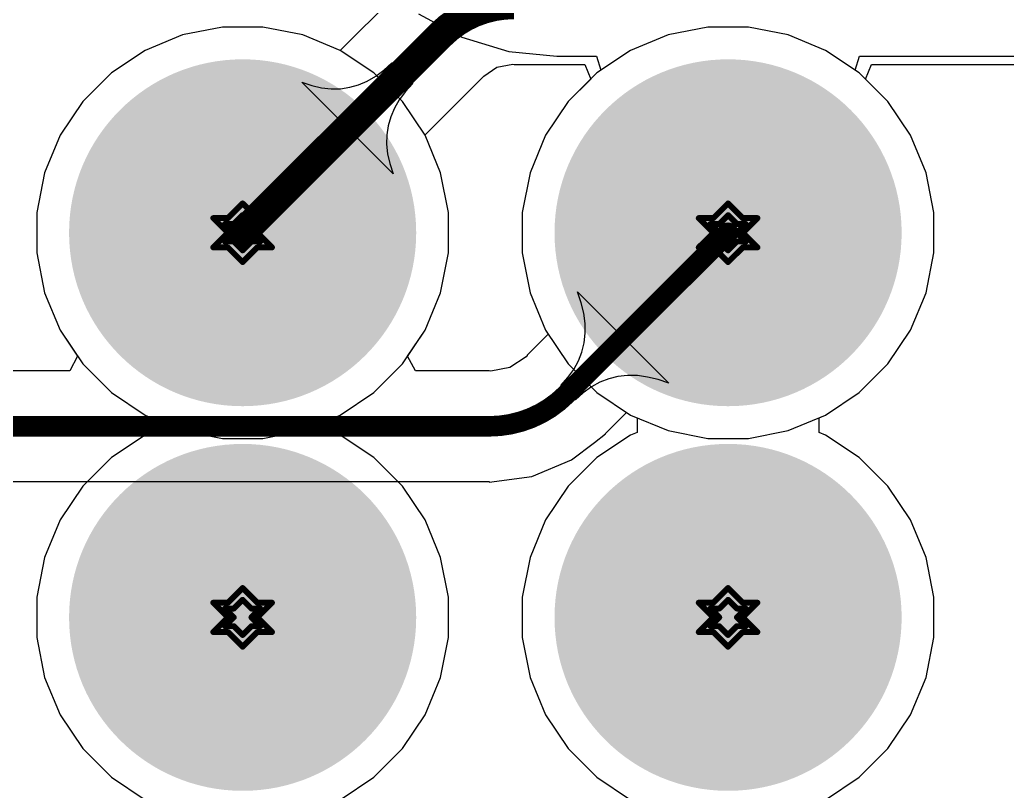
# Model space of a CAD drawing. Header units: inches. Extents: x -17.5 to 14.7, y -6.2 to 5.9.
# Drawn here: x -0.7182 to -0.3818, y 2.0498 to 2.3128 of the extents above; entities that cross this region are included whole.
import ezdxf

# ---------------------------------------------------------------- set-up
doc = ezdxf.new("R2010")
doc.units = ezdxf.units.IN
doc.header["$MEASUREMENT"] = 0
for name, color, linetype in [('Bottom Layer', 5, 'Continuous'), ('Bottom Solder', 6, 'Continuous'), ('Drill Drawing', 1, 'Continuous'), ('Ground Layer', 76, 'Continuous'), ('Multi-Layer', 9, 'Continuous'), ('Pad Holes', 156, 'Continuous'), ('Power Layer', 16, 'Continuous'), ('Top Layer', 1, 'Continuous'), ('Top Solder', 216, 'Continuous')]:
    doc.layers.add(name, color=color, linetype=linetype)

# ---------------------------------------------------------------- blocks, each defined once
blk = doc.blocks.new('DJ7391_1_5_2_8_10_144')
at = {"layer": 'Bottom Layer'}
h = blk.add_hatch(color=5, dxfattribs=at)
edge = h.paths.add_edge_path()
edge.add_arc((-0.52291, 0), 0.05512, 0, 360)
h = blk.add_hatch(color=5, dxfattribs=at)
edge = h.paths.add_edge_path()
edge.add_arc((-0.39181, 0), 0.05512, 0, 360)
h = blk.add_hatch(color=5, dxfattribs=at)
edge = h.paths.add_edge_path()
edge.add_arc((-0.52291, -0.16535), 0.05512, 0, 360)
h = blk.add_hatch(color=5, dxfattribs=at)
edge = h.paths.add_edge_path()
edge.add_arc((-0.39181, -0.16535), 0.05512, 0, 360)
at = {"layer": 'Bottom Solder'}
h = blk.add_hatch(color=6, dxfattribs=at)
edge = h.paths.add_edge_path()
edge.add_arc((-0.52291, 0), 0.05912, 0, 360)
h = blk.add_hatch(color=6, dxfattribs=at)
edge = h.paths.add_edge_path()
edge.add_arc((-0.39181, 0), 0.05912, 0, 360)
h = blk.add_hatch(color=6, dxfattribs=at)
edge = h.paths.add_edge_path()
edge.add_arc((-0.52291, -0.16535), 0.05912, 0, 360)
h = blk.add_hatch(color=6, dxfattribs=at)
edge = h.paths.add_edge_path()
edge.add_arc((-0.39181, -0.16535), 0.05912, 0, 360)
at = {"layer": 'Ground Layer'}
h = blk.add_hatch(color=76, dxfattribs=at)
edge = h.paths.add_edge_path()
edge.add_arc((-0.52291, 0), 0.05512, 0, 360)
h = blk.add_hatch(color=76, dxfattribs=at)
edge = h.paths.add_edge_path()
edge.add_arc((-0.39181, 0), 0.05512, 0, 360)
h = blk.add_hatch(color=76, dxfattribs=at)
edge = h.paths.add_edge_path()
edge.add_arc((-0.52291, -0.16535), 0.05512, 0, 360)
h = blk.add_hatch(color=76, dxfattribs=at)
edge = h.paths.add_edge_path()
edge.add_arc((-0.39181, -0.16535), 0.05512, 0, 360)
at = {"layer": 'Multi-Layer'}
h = blk.add_hatch(color=9, dxfattribs=at)
edge = h.paths.add_edge_path()
edge.add_arc((-0.52291, 0), 0.05512, 0, 360)
h = blk.add_hatch(color=9, dxfattribs=at)
edge = h.paths.add_edge_path()
edge.add_arc((-0.39181, 0), 0.05512, 0, 360)
h = blk.add_hatch(color=9, dxfattribs=at)
edge = h.paths.add_edge_path()
edge.add_arc((-0.52291, -0.16535), 0.05512, 0, 360)
h = blk.add_hatch(color=9, dxfattribs=at)
edge = h.paths.add_edge_path()
edge.add_arc((-0.39181, -0.16535), 0.05512, 0, 360)
at = {"layer": 'Pad Holes'}
h = blk.add_hatch(color=7, dxfattribs=at)
edge = h.paths.add_edge_path()
edge.add_arc((-0.52291, 0), 0.02972, 0, 360)
h = blk.add_hatch(color=7, dxfattribs=at)
edge = h.paths.add_edge_path()
edge.add_arc((-0.39181, 0), 0.02972, 0, 360)
h = blk.add_hatch(color=7, dxfattribs=at)
edge = h.paths.add_edge_path()
edge.add_arc((-0.52291, -0.16535), 0.02972, 0, 360)
h = blk.add_hatch(color=7, dxfattribs=at)
edge = h.paths.add_edge_path()
edge.add_arc((-0.39181, -0.16535), 0.02972, 0, 360)
at = {"layer": 'Power Layer'}
h = blk.add_hatch(color=16, dxfattribs=at)
edge = h.paths.add_edge_path()
edge.add_arc((-0.52291, 0), 0.05512, 0, 360)
h = blk.add_hatch(color=16, dxfattribs=at)
edge = h.paths.add_edge_path()
edge.add_arc((-0.39181, 0), 0.05512, 0, 360)
h = blk.add_hatch(color=16, dxfattribs=at)
edge = h.paths.add_edge_path()
edge.add_arc((-0.52291, -0.16535), 0.05512, 0, 360)
h = blk.add_hatch(color=16, dxfattribs=at)
edge = h.paths.add_edge_path()
edge.add_arc((-0.39181, -0.16535), 0.05512, 0, 360)
at = {"layer": 'Top Layer'}
h = blk.add_hatch(color=1, dxfattribs=at)
edge = h.paths.add_edge_path()
edge.add_arc((-0.52291, 0), 0.05512, 0, 360)
h = blk.add_hatch(color=1, dxfattribs=at)
edge = h.paths.add_edge_path()
edge.add_arc((-0.39181, 0), 0.05512, 0, 360)
h = blk.add_hatch(color=1, dxfattribs=at)
edge = h.paths.add_edge_path()
edge.add_arc((-0.52291, -0.16535), 0.05512, 0, 360)
h = blk.add_hatch(color=1, dxfattribs=at)
edge = h.paths.add_edge_path()
edge.add_arc((-0.39181, -0.16535), 0.05512, 0, 360)
at = {"layer": 'Top Solder'}
h = blk.add_hatch(color=216, dxfattribs=at)
edge = h.paths.add_edge_path()
edge.add_arc((-0.52291, 0), 0.05912, 0, 360)
h = blk.add_hatch(color=216, dxfattribs=at)
edge = h.paths.add_edge_path()
edge.add_arc((-0.39181, 0), 0.05912, 0, 360)
h = blk.add_hatch(color=216, dxfattribs=at)
edge = h.paths.add_edge_path()
edge.add_arc((-0.52291, -0.16535), 0.05912, 0, 360)
h = blk.add_hatch(color=216, dxfattribs=at)
edge = h.paths.add_edge_path()
edge.add_arc((-0.39181, -0.16535), 0.05912, 0, 360)

msp = doc.modelspace()

# ---------------------------------------------------------------- linework, layer by layer
at = {"layer": 'Bottom Layer'}
for p, q in [((-0.58926, 2.32205), (-0.609, 2.30232)), ((-0.66272, 2.30764), (-0.67548, 2.30235)), ((-0.64917, 2.31033), (-0.66272, 2.30764)), ((-0.63536, 2.31033), (-0.64917, 2.31033)), ((-0.62181, 2.30764), (-0.63536, 2.31033)), ((-0.60905, 2.30235), (-0.62181, 2.30764)), ((-0.67548, 2.30235), (-0.68696, 2.29468)), ((-0.609, 2.30232), (-0.60905, 2.30235)), ((-0.59412, 2.29567), (-0.5914, 2.29815)), ((-0.5914, 2.29815), (-0.58433, 2.29108)), ((-0.55563, 2.29664), (-0.55028, 2.2977)), ((-0.55028, 2.2977), (-0.54982, 2.29761)), ((-0.54982, 2.29761), (-0.52575, 2.29761)), ((-0.52575, 2.29761), (-0.52368, 2.29261)), ((-0.43015, 2.29261), (-0.42808, 2.29761)), ((-0.42808, 2.29761), (-0.22523, 2.29761)), ((-0.68696, 2.29468), (-0.69673, 2.28491)), ((-0.59692, 2.29359), (-0.59412, 2.29567)), ((-0.56016, 2.29361), (-0.55563, 2.29664)), ((-0.59096, 2.26034), (-0.62214, 2.29152)), ((-0.62214, 2.29152), (-0.61871, 2.29037)), ((-0.60579, 2.28978), (-0.60276, 2.29065)), ((-0.60276, 2.29065), (-0.5998, 2.29192)), ((-0.5998, 2.29192), (-0.59692, 2.29359)), ((-0.58433, 2.29108), (-0.58681, 2.28836)), ((-0.58016, 2.27348), (-0.56042, 2.29322)), ((-0.56042, 2.29322), (-0.56016, 2.29361)), ((-0.52368, 2.29261), (-0.53138, 2.28491)), ((-0.42245, 2.28491), (-0.43015, 2.29261)), ((-0.61871, 2.29037), (-0.61537, 2.28961)), ((-0.61537, 2.28961), (-0.6121, 2.28927)), ((-0.6121, 2.28927), (-0.60891, 2.28932)), ((-0.60891, 2.28932), (-0.60579, 2.28978)), ((-0.58681, 2.28836), (-0.58889, 2.28556)), ((-0.69673, 2.28491), (-0.7044, 2.27343)), ((-0.58889, 2.28556), (-0.59056, 2.28268)), ((-0.53138, 2.28491), (-0.53905, 2.27343)), ((-0.41477, 2.27343), (-0.42245, 2.28491)), ((-0.59056, 2.28268), (-0.59183, 2.27972)), ((-0.59183, 2.27972), (-0.5927, 2.27668)), ((-0.5927, 2.27668), (-0.59316, 2.27357)), ((-0.7044, 2.27343), (-0.70969, 2.26066)), ((-0.59316, 2.27357), (-0.59321, 2.27038)), ((-0.58013, 2.27343), (-0.58016, 2.27348)), ((-0.57484, 2.26066), (-0.58013, 2.27343)), ((-0.53905, 2.27343), (-0.54434, 2.26066)), ((-0.40949, 2.26066), (-0.41477, 2.27343)), ((-0.59321, 2.27038), (-0.59287, 2.26711)), ((-0.59287, 2.26711), (-0.59211, 2.26377)), ((-0.59211, 2.26377), (-0.59096, 2.26034)), ((-0.70969, 2.26066), (-0.71238, 2.24712)), ((-0.57215, 2.24712), (-0.57484, 2.26066)), ((-0.54434, 2.26066), (-0.54703, 2.24712)), ((-0.40679, 2.24712), (-0.40949, 2.26066)), ((-0.71238, 2.24712), (-0.71238, 2.23331)), ((-0.57215, 2.23331), (-0.57215, 2.24712)), ((-0.54703, 2.24712), (-0.54703, 2.23331)), ((-0.40679, 2.23331), (-0.40679, 2.24712)), ((-0.71238, 2.23331), (-0.70969, 2.21976)), ((-0.57484, 2.21976), (-0.57215, 2.23331)), ((-0.54703, 2.23331), (-0.54434, 2.21976)), ((-0.40949, 2.21976), (-0.40679, 2.23331)), ((-0.52695, 2.21637), (-0.52822, 2.22008)), ((-0.52822, 2.22008), (-0.49704, 2.1889)), ((-0.70969, 2.21976), (-0.7044, 2.207)), ((-0.58013, 2.207), (-0.57484, 2.21976)), ((-0.54434, 2.21976), (-0.53905, 2.207)), ((-0.41477, 2.207), (-0.40949, 2.21976)), ((-0.52608, 2.21278), (-0.52695, 2.21637)), ((-0.52563, 2.2093), (-0.52608, 2.21278)), ((-0.7044, 2.207), (-0.69845, 2.19809)), ((-0.58608, 2.19809), (-0.58013, 2.207)), ((-0.53905, 2.207), (-0.53815, 2.20565)), ((-0.52558, 2.20594), (-0.52563, 2.2093)), ((-0.42245, 2.19551), (-0.41477, 2.207)), ((-0.53815, 2.20565), (-0.54537, 2.19843)), ((-0.52594, 2.20269), (-0.52558, 2.20594)), ((-0.52671, 2.19956), (-0.52594, 2.20269)), ((-0.69845, 2.19809), (-0.70112, 2.19309)), ((-0.58341, 2.19309), (-0.58608, 2.19809)), ((-0.54569, 2.19796), (-0.5512, 2.19428)), ((-0.54539, 2.19841), (-0.54569, 2.19796)), ((-0.54538, 2.19842), (-0.54539, 2.19841)), ((-0.54537, 2.19843), (-0.54538, 2.19842)), ((-0.52947, 2.19365), (-0.52789, 2.19655)), ((-0.52789, 2.19655), (-0.52671, 2.19956)), ((-0.70112, 2.19309), (-0.85567, 2.19309)), ((-0.55826, 2.19309), (-0.58341, 2.19309)), ((-0.55772, 2.19298), (-0.55826, 2.19309)), ((-0.5512, 2.19428), (-0.55772, 2.19298)), ((-0.53147, 2.19087), (-0.52947, 2.19365)), ((-0.43221, 2.18575), (-0.42245, 2.19551)), ((-0.53387, 2.1882), (-0.53147, 2.19087)), ((-0.51756, 2.19042), (-0.52058, 2.18924)), ((-0.51443, 2.19118), (-0.51756, 2.19042)), ((-0.51119, 2.19155), (-0.51443, 2.19118)), ((-0.50782, 2.1915), (-0.51119, 2.19155)), ((-0.50435, 2.19104), (-0.50782, 2.1915)), ((-0.50075, 2.19018), (-0.50435, 2.19104)), ((-0.49704, 2.1889), (-0.50075, 2.19018)), ((-0.52892, 2.18325), (-0.53387, 2.1882)), ((-0.52347, 2.18765), (-0.52626, 2.18566)), ((-0.52058, 2.18924), (-0.52347, 2.18765)), ((-0.52626, 2.18566), (-0.52892, 2.18325)), ((-0.4437, 2.17807), (-0.43221, 2.18575)), ((-0.51869, 2.17176), (-0.51147, 2.17897)), ((-0.51147, 2.17897), (-0.51013, 2.17807)), ((-0.51013, 2.17807), (-0.49737, 2.17279)), ((-0.45646, 2.17279), (-0.4437, 2.17807)), ((-0.52244, 2.16873), (-0.51861, 2.17167)), ((-0.51861, 2.17167), (-0.51869, 2.17176)), ((-0.49737, 2.17279), (-0.48382, 2.17009)), ((-0.48382, 2.17009), (-0.47001, 2.17009)), ((-0.47001, 2.17009), (-0.45646, 2.17279)), ((-0.53022, 2.16276), (-0.52244, 2.16873)), ((-0.54375, 2.15716), (-0.53022, 2.16276)), ((-0.55826, 2.15525), (-0.54375, 2.15716)), ((-0.85567, 2.15537), (-0.55826, 2.15537)), ((-0.55826, 2.15537), (-0.55826, 2.15525))]:
    msp.add_line(p, q, dxfattribs=at)
for points in [[(-0.57484, 2.30764, 0.01, 0.01, -0.198912), (-0.54982, 2.318, 0.01, 0.01, 0)], [(-0.64227, 2.24021, 0.01, 0.01, 0), (-0.57484, 2.30764, 0.01, 0.01, 0)], [(-0.53203, 2.18509, 0.007, 0.007, 0), (-0.47691, 2.24021, 0.007, 0.007, 0)], [(-0.53205, 2.18507, 0.007, 0.007, -0.198709), (-0.55826, 2.17423, 0.007, 0.007, 0)], [(-0.53203, 2.18509, 0.007, 0.007, -0.000196), (-0.53205, 2.18507, 0.007, 0.007, 0)], [(-0.85567, 2.17423, 0.007, 0.007, 0), (-0.55826, 2.17423, 0.007, 0.007, 0)]]:
    msp.add_lwpolyline(points, format="xyseb", dxfattribs=at)
for points in [[(-0.57734, 2.30764, 0.005, 0.005, 1), (-0.57234, 2.30764, 0.005, 0.005, 1)], [(-0.57734, 2.30764, 0.005, 0.005, 1), (-0.57234, 2.30764, 0.005, 0.005, 1)], [(-0.64477, 2.24021, 0.005, 0.005, 1), (-0.63977, 2.24021, 0.005, 0.005, 1)], [(-0.47866, 2.24021, 0.0035, 0.0035, 1), (-0.47516, 2.24021, 0.0035, 0.0035, 1)], [(-0.5338, 2.18507, 0.0035, 0.0035, 1), (-0.5303, 2.18507, 0.0035, 0.0035, 1)], [(-0.5338, 2.18507, 0.0035, 0.0035, 1), (-0.5303, 2.18507, 0.0035, 0.0035, 1)], [(-0.53378, 2.18509, 0.0035, 0.0035, 1), (-0.53028, 2.18509, 0.0035, 0.0035, 1)], [(-0.53378, 2.18509, 0.0035, 0.0035, 1), (-0.53028, 2.18509, 0.0035, 0.0035, 1)], [(-0.56001, 2.17423, 0.0035, 0.0035, 1), (-0.55651, 2.17423, 0.0035, 0.0035, 1)], [(-0.56001, 2.17423, 0.0035, 0.0035, 1), (-0.55651, 2.17423, 0.0035, 0.0035, 1)]]:
    msp.add_lwpolyline(points, format="xyseb", close=True, dxfattribs=at)
at = {"layer": 'Drill Drawing'}
for points in [[(-0.64727, 2.24521, 0.002, 0.002, 0), (-0.64227, 2.25021, 0.002, 0.002, 0)], [(-0.64227, 2.25021, 0.002, 0.002, 0), (-0.63727, 2.24521, 0.002, 0.002, 0)], [(-0.48191, 2.24521, 0.002, 0.002, 0), (-0.47691, 2.25021, 0.002, 0.002, 0)], [(-0.47691, 2.25021, 0.002, 0.002, 0), (-0.47191, 2.24521, 0.002, 0.002, 0)], [(-0.64527, 2.24321, 0.002, 0.002, 0), (-0.64227, 2.24621, 0.002, 0.002, 0)], [(-0.64227, 2.24621, 0.002, 0.002, 0), (-0.63927, 2.24321, 0.002, 0.002, 0)], [(-0.47991, 2.24321, 0.002, 0.002, 0), (-0.47691, 2.24621, 0.002, 0.002, 0)], [(-0.47691, 2.24621, 0.002, 0.002, 0), (-0.47391, 2.24321, 0.002, 0.002, 0)], [(-0.65227, 2.24521, 0.002, 0.002, 0), (-0.64727, 2.24021, 0.002, 0.002, 0)], [(-0.65227, 2.24521, 0.002, 0.002, 0), (-0.64727, 2.24521, 0.002, 0.002, 0)], [(-0.64827, 2.24321, 0.002, 0.002, 0), (-0.64527, 2.24021, 0.002, 0.002, 0)], [(-0.64827, 2.24321, 0.002, 0.002, 0), (-0.64527, 2.24321, 0.002, 0.002, 0)], [(-0.63927, 2.24321, 0.002, 0.002, 0), (-0.63627, 2.24321, 0.002, 0.002, 0)], [(-0.63927, 2.24021, 0.002, 0.002, 0), (-0.63627, 2.24321, 0.002, 0.002, 0)], [(-0.63727, 2.24521, 0.002, 0.002, 0), (-0.63227, 2.24521, 0.002, 0.002, 0)], [(-0.63727, 2.24021, 0.002, 0.002, 0), (-0.63227, 2.24521, 0.002, 0.002, 0)], [(-0.48691, 2.24521, 0.002, 0.002, 0), (-0.48191, 2.24021, 0.002, 0.002, 0)], [(-0.48691, 2.24521, 0.002, 0.002, 0), (-0.48191, 2.24521, 0.002, 0.002, 0)], [(-0.48291, 2.24321, 0.002, 0.002, 0), (-0.47991, 2.24021, 0.002, 0.002, 0)], [(-0.48291, 2.24321, 0.002, 0.002, 0), (-0.47991, 2.24321, 0.002, 0.002, 0)], [(-0.47391, 2.24321, 0.002, 0.002, 0), (-0.47091, 2.24321, 0.002, 0.002, 0)], [(-0.47391, 2.24021, 0.002, 0.002, 0), (-0.47091, 2.24321, 0.002, 0.002, 0)], [(-0.47191, 2.24521, 0.002, 0.002, 0), (-0.46691, 2.24521, 0.002, 0.002, 0)], [(-0.47191, 2.24021, 0.002, 0.002, 0), (-0.46691, 2.24521, 0.002, 0.002, 0)], [(-0.65227, 2.23521, 0.002, 0.002, 0), (-0.64727, 2.24021, 0.002, 0.002, 0)], [(-0.64827, 2.23721, 0.002, 0.002, 0), (-0.64527, 2.24021, 0.002, 0.002, 0)], [(-0.63927, 2.24021, 0.002, 0.002, 0), (-0.63627, 2.23721, 0.002, 0.002, 0)], [(-0.63727, 2.24021, 0.002, 0.002, 0), (-0.63227, 2.23521, 0.002, 0.002, 0)], [(-0.48691, 2.23521, 0.002, 0.002, 0), (-0.48191, 2.24021, 0.002, 0.002, 0)], [(-0.48291, 2.23721, 0.002, 0.002, 0), (-0.47991, 2.24021, 0.002, 0.002, 0)], [(-0.47391, 2.24021, 0.002, 0.002, 0), (-0.47091, 2.23721, 0.002, 0.002, 0)], [(-0.47191, 2.24021, 0.002, 0.002, 0), (-0.46691, 2.23521, 0.002, 0.002, 0)], [(-0.64827, 2.23721, 0.002, 0.002, 0), (-0.64527, 2.23721, 0.002, 0.002, 0)], [(-0.64527, 2.23721, 0.002, 0.002, 0), (-0.64227, 2.23421, 0.002, 0.002, 0)], [(-0.64227, 2.23421, 0.002, 0.002, 0), (-0.63927, 2.23721, 0.002, 0.002, 0)], [(-0.63927, 2.23721, 0.002, 0.002, 0), (-0.63627, 2.23721, 0.002, 0.002, 0)], [(-0.48291, 2.23721, 0.002, 0.002, 0), (-0.47991, 2.23721, 0.002, 0.002, 0)], [(-0.47991, 2.23721, 0.002, 0.002, 0), (-0.47691, 2.23421, 0.002, 0.002, 0)], [(-0.47691, 2.23421, 0.002, 0.002, 0), (-0.47391, 2.23721, 0.002, 0.002, 0)], [(-0.47391, 2.23721, 0.002, 0.002, 0), (-0.47091, 2.23721, 0.002, 0.002, 0)], [(-0.65227, 2.23521, 0.002, 0.002, 0), (-0.64727, 2.23521, 0.002, 0.002, 0)], [(-0.64727, 2.23521, 0.002, 0.002, 0), (-0.64227, 2.23021, 0.002, 0.002, 0)], [(-0.64227, 2.23021, 0.002, 0.002, 0), (-0.63727, 2.23521, 0.002, 0.002, 0)], [(-0.63727, 2.23521, 0.002, 0.002, 0), (-0.63227, 2.23521, 0.002, 0.002, 0)], [(-0.48691, 2.23521, 0.002, 0.002, 0), (-0.48191, 2.23521, 0.002, 0.002, 0)], [(-0.48191, 2.23521, 0.002, 0.002, 0), (-0.47691, 2.23021, 0.002, 0.002, 0)], [(-0.47691, 2.23021, 0.002, 0.002, 0), (-0.47191, 2.23521, 0.002, 0.002, 0)], [(-0.47191, 2.23521, 0.002, 0.002, 0), (-0.46691, 2.23521, 0.002, 0.002, 0)], [(-0.64727, 2.11411, 0.002, 0.002, 0), (-0.64227, 2.11911, 0.002, 0.002, 0)], [(-0.64227, 2.11911, 0.002, 0.002, 0), (-0.63727, 2.11411, 0.002, 0.002, 0)], [(-0.48191, 2.11411, 0.002, 0.002, 0), (-0.47691, 2.11911, 0.002, 0.002, 0)], [(-0.47691, 2.11911, 0.002, 0.002, 0), (-0.47191, 2.11411, 0.002, 0.002, 0)], [(-0.64527, 2.11211, 0.002, 0.002, 0), (-0.64227, 2.11511, 0.002, 0.002, 0)], [(-0.64227, 2.11511, 0.002, 0.002, 0), (-0.63927, 2.11211, 0.002, 0.002, 0)], [(-0.47991, 2.11211, 0.002, 0.002, 0), (-0.47691, 2.11511, 0.002, 0.002, 0)], [(-0.47691, 2.11511, 0.002, 0.002, 0), (-0.47391, 2.11211, 0.002, 0.002, 0)], [(-0.65227, 2.11411, 0.002, 0.002, 0), (-0.64727, 2.10911, 0.002, 0.002, 0)], [(-0.65227, 2.11411, 0.002, 0.002, 0), (-0.64727, 2.11411, 0.002, 0.002, 0)], [(-0.64827, 2.11211, 0.002, 0.002, 0), (-0.64527, 2.10911, 0.002, 0.002, 0)], [(-0.64827, 2.11211, 0.002, 0.002, 0), (-0.64527, 2.11211, 0.002, 0.002, 0)], [(-0.63927, 2.11211, 0.002, 0.002, 0), (-0.63627, 2.11211, 0.002, 0.002, 0)], [(-0.63927, 2.10911, 0.002, 0.002, 0), (-0.63627, 2.11211, 0.002, 0.002, 0)], [(-0.63727, 2.11411, 0.002, 0.002, 0), (-0.63227, 2.11411, 0.002, 0.002, 0)], [(-0.63727, 2.10911, 0.002, 0.002, 0), (-0.63227, 2.11411, 0.002, 0.002, 0)], [(-0.48691, 2.11411, 0.002, 0.002, 0), (-0.48191, 2.10911, 0.002, 0.002, 0)], [(-0.48691, 2.11411, 0.002, 0.002, 0), (-0.48191, 2.11411, 0.002, 0.002, 0)], [(-0.48291, 2.11211, 0.002, 0.002, 0), (-0.47991, 2.10911, 0.002, 0.002, 0)], [(-0.48291, 2.11211, 0.002, 0.002, 0), (-0.47991, 2.11211, 0.002, 0.002, 0)], [(-0.47391, 2.11211, 0.002, 0.002, 0), (-0.47091, 2.11211, 0.002, 0.002, 0)], [(-0.47391, 2.10911, 0.002, 0.002, 0), (-0.47091, 2.11211, 0.002, 0.002, 0)], [(-0.47191, 2.11411, 0.002, 0.002, 0), (-0.46691, 2.11411, 0.002, 0.002, 0)], [(-0.47191, 2.10911, 0.002, 0.002, 0), (-0.46691, 2.11411, 0.002, 0.002, 0)], [(-0.65227, 2.10411, 0.002, 0.002, 0), (-0.64727, 2.10911, 0.002, 0.002, 0)], [(-0.64827, 2.10611, 0.002, 0.002, 0), (-0.64527, 2.10911, 0.002, 0.002, 0)], [(-0.63927, 2.10911, 0.002, 0.002, 0), (-0.63627, 2.10611, 0.002, 0.002, 0)], [(-0.63727, 2.10911, 0.002, 0.002, 0), (-0.63227, 2.10411, 0.002, 0.002, 0)], [(-0.48691, 2.10411, 0.002, 0.002, 0), (-0.48191, 2.10911, 0.002, 0.002, 0)], [(-0.48291, 2.10611, 0.002, 0.002, 0), (-0.47991, 2.10911, 0.002, 0.002, 0)], [(-0.47391, 2.10911, 0.002, 0.002, 0), (-0.47091, 2.10611, 0.002, 0.002, 0)], [(-0.47191, 2.10911, 0.002, 0.002, 0), (-0.46691, 2.10411, 0.002, 0.002, 0)], [(-0.64827, 2.10611, 0.002, 0.002, 0), (-0.64527, 2.10611, 0.002, 0.002, 0)], [(-0.64527, 2.10611, 0.002, 0.002, 0), (-0.64227, 2.10311, 0.002, 0.002, 0)], [(-0.64227, 2.10311, 0.002, 0.002, 0), (-0.63927, 2.10611, 0.002, 0.002, 0)], [(-0.63927, 2.10611, 0.002, 0.002, 0), (-0.63627, 2.10611, 0.002, 0.002, 0)], [(-0.48291, 2.10611, 0.002, 0.002, 0), (-0.47991, 2.10611, 0.002, 0.002, 0)], [(-0.47991, 2.10611, 0.002, 0.002, 0), (-0.47691, 2.10311, 0.002, 0.002, 0)], [(-0.47691, 2.10311, 0.002, 0.002, 0), (-0.47391, 2.10611, 0.002, 0.002, 0)], [(-0.47391, 2.10611, 0.002, 0.002, 0), (-0.47091, 2.10611, 0.002, 0.002, 0)], [(-0.65227, 2.10411, 0.002, 0.002, 0), (-0.64727, 2.10411, 0.002, 0.002, 0)], [(-0.64727, 2.10411, 0.002, 0.002, 0), (-0.64227, 2.09911, 0.002, 0.002, 0)], [(-0.64227, 2.09911, 0.002, 0.002, 0), (-0.63727, 2.10411, 0.002, 0.002, 0)], [(-0.63727, 2.10411, 0.002, 0.002, 0), (-0.63227, 2.10411, 0.002, 0.002, 0)], [(-0.48691, 2.10411, 0.002, 0.002, 0), (-0.48191, 2.10411, 0.002, 0.002, 0)], [(-0.48191, 2.10411, 0.002, 0.002, 0), (-0.47691, 2.09911, 0.002, 0.002, 0)], [(-0.47691, 2.09911, 0.002, 0.002, 0), (-0.47191, 2.10411, 0.002, 0.002, 0)], [(-0.47191, 2.10411, 0.002, 0.002, 0), (-0.46691, 2.10411, 0.002, 0.002, 0)]]:
    msp.add_lwpolyline(points, format="xyseb", dxfattribs=at)
for points in [[(-0.64277, 2.25021, 0.001, 0.001, 1), (-0.64177, 2.25021, 0.001, 0.001, 1)], [(-0.64277, 2.25021, 0.001, 0.001, 1), (-0.64177, 2.25021, 0.001, 0.001, 1)], [(-0.47741, 2.25021, 0.001, 0.001, 1), (-0.47641, 2.25021, 0.001, 0.001, 1)], [(-0.47741, 2.25021, 0.001, 0.001, 1), (-0.47641, 2.25021, 0.001, 0.001, 1)], [(-0.64277, 2.24621, 0.001, 0.001, 1), (-0.64177, 2.24621, 0.001, 0.001, 1)], [(-0.64277, 2.24621, 0.001, 0.001, 1), (-0.64177, 2.24621, 0.001, 0.001, 1)], [(-0.47741, 2.24621, 0.001, 0.001, 1), (-0.47641, 2.24621, 0.001, 0.001, 1)], [(-0.47741, 2.24621, 0.001, 0.001, 1), (-0.47641, 2.24621, 0.001, 0.001, 1)], [(-0.65277, 2.24521, 0.001, 0.001, 1), (-0.65177, 2.24521, 0.001, 0.001, 1)], [(-0.65277, 2.24521, 0.001, 0.001, 1), (-0.65177, 2.24521, 0.001, 0.001, 1)], [(-0.64877, 2.24321, 0.001, 0.001, 1), (-0.64777, 2.24321, 0.001, 0.001, 1)], [(-0.64877, 2.24321, 0.001, 0.001, 1), (-0.64777, 2.24321, 0.001, 0.001, 1)], [(-0.64777, 2.24521, 0.001, 0.001, 1), (-0.64677, 2.24521, 0.001, 0.001, 1)], [(-0.64777, 2.24521, 0.001, 0.001, 1), (-0.64677, 2.24521, 0.001, 0.001, 1)], [(-0.64577, 2.24321, 0.001, 0.001, 1), (-0.64477, 2.24321, 0.001, 0.001, 1)], [(-0.64577, 2.24321, 0.001, 0.001, 1), (-0.64477, 2.24321, 0.001, 0.001, 1)], [(-0.63977, 2.24321, 0.001, 0.001, 1), (-0.63877, 2.24321, 0.001, 0.001, 1)], [(-0.63977, 2.24321, 0.001, 0.001, 1), (-0.63877, 2.24321, 0.001, 0.001, 1)], [(-0.63777, 2.24521, 0.001, 0.001, 1), (-0.63677, 2.24521, 0.001, 0.001, 1)], [(-0.63777, 2.24521, 0.001, 0.001, 1), (-0.63677, 2.24521, 0.001, 0.001, 1)], [(-0.63677, 2.24321, 0.001, 0.001, 1), (-0.63577, 2.24321, 0.001, 0.001, 1)], [(-0.63677, 2.24321, 0.001, 0.001, 1), (-0.63577, 2.24321, 0.001, 0.001, 1)], [(-0.63277, 2.24521, 0.001, 0.001, 1), (-0.63177, 2.24521, 0.001, 0.001, 1)], [(-0.63277, 2.24521, 0.001, 0.001, 1), (-0.63177, 2.24521, 0.001, 0.001, 1)], [(-0.48741, 2.24521, 0.001, 0.001, 1), (-0.48641, 2.24521, 0.001, 0.001, 1)], [(-0.48741, 2.24521, 0.001, 0.001, 1), (-0.48641, 2.24521, 0.001, 0.001, 1)], [(-0.48341, 2.24321, 0.001, 0.001, 1), (-0.48241, 2.24321, 0.001, 0.001, 1)], [(-0.48341, 2.24321, 0.001, 0.001, 1), (-0.48241, 2.24321, 0.001, 0.001, 1)], [(-0.48241, 2.24521, 0.001, 0.001, 1), (-0.48141, 2.24521, 0.001, 0.001, 1)], [(-0.48241, 2.24521, 0.001, 0.001, 1), (-0.48141, 2.24521, 0.001, 0.001, 1)], [(-0.48041, 2.24321, 0.001, 0.001, 1), (-0.47941, 2.24321, 0.001, 0.001, 1)], [(-0.48041, 2.24321, 0.001, 0.001, 1), (-0.47941, 2.24321, 0.001, 0.001, 1)], [(-0.47441, 2.24321, 0.001, 0.001, 1), (-0.47341, 2.24321, 0.001, 0.001, 1)], [(-0.47441, 2.24321, 0.001, 0.001, 1), (-0.47341, 2.24321, 0.001, 0.001, 1)], [(-0.47241, 2.24521, 0.001, 0.001, 1), (-0.47141, 2.24521, 0.001, 0.001, 1)], [(-0.47241, 2.24521, 0.001, 0.001, 1), (-0.47141, 2.24521, 0.001, 0.001, 1)], [(-0.47141, 2.24321, 0.001, 0.001, 1), (-0.47041, 2.24321, 0.001, 0.001, 1)], [(-0.47141, 2.24321, 0.001, 0.001, 1), (-0.47041, 2.24321, 0.001, 0.001, 1)], [(-0.46741, 2.24521, 0.001, 0.001, 1), (-0.46641, 2.24521, 0.001, 0.001, 1)], [(-0.46741, 2.24521, 0.001, 0.001, 1), (-0.46641, 2.24521, 0.001, 0.001, 1)], [(-0.64777, 2.24021, 0.001, 0.001, 1), (-0.64677, 2.24021, 0.001, 0.001, 1)], [(-0.64777, 2.24021, 0.001, 0.001, 1), (-0.64677, 2.24021, 0.001, 0.001, 1)], [(-0.64577, 2.24021, 0.001, 0.001, 1), (-0.64477, 2.24021, 0.001, 0.001, 1)], [(-0.64577, 2.24021, 0.001, 0.001, 1), (-0.64477, 2.24021, 0.001, 0.001, 1)], [(-0.63977, 2.24021, 0.001, 0.001, 1), (-0.63877, 2.24021, 0.001, 0.001, 1)], [(-0.63977, 2.24021, 0.001, 0.001, 1), (-0.63877, 2.24021, 0.001, 0.001, 1)], [(-0.63777, 2.24021, 0.001, 0.001, 1), (-0.63677, 2.24021, 0.001, 0.001, 1)], [(-0.63777, 2.24021, 0.001, 0.001, 1), (-0.63677, 2.24021, 0.001, 0.001, 1)], [(-0.48241, 2.24021, 0.001, 0.001, 1), (-0.48141, 2.24021, 0.001, 0.001, 1)], [(-0.48241, 2.24021, 0.001, 0.001, 1), (-0.48141, 2.24021, 0.001, 0.001, 1)], [(-0.48041, 2.24021, 0.001, 0.001, 1), (-0.47941, 2.24021, 0.001, 0.001, 1)], [(-0.48041, 2.24021, 0.001, 0.001, 1), (-0.47941, 2.24021, 0.001, 0.001, 1)], [(-0.47441, 2.24021, 0.001, 0.001, 1), (-0.47341, 2.24021, 0.001, 0.001, 1)], [(-0.47441, 2.24021, 0.001, 0.001, 1), (-0.47341, 2.24021, 0.001, 0.001, 1)], [(-0.47241, 2.24021, 0.001, 0.001, 1), (-0.47141, 2.24021, 0.001, 0.001, 1)], [(-0.47241, 2.24021, 0.001, 0.001, 1), (-0.47141, 2.24021, 0.001, 0.001, 1)], [(-0.64877, 2.23721, 0.001, 0.001, 1), (-0.64777, 2.23721, 0.001, 0.001, 1)], [(-0.64877, 2.23721, 0.001, 0.001, 1), (-0.64777, 2.23721, 0.001, 0.001, 1)], [(-0.64577, 2.23721, 0.001, 0.001, 1), (-0.64477, 2.23721, 0.001, 0.001, 1)], [(-0.64577, 2.23721, 0.001, 0.001, 1), (-0.64477, 2.23721, 0.001, 0.001, 1)], [(-0.63977, 2.23721, 0.001, 0.001, 1), (-0.63877, 2.23721, 0.001, 0.001, 1)], [(-0.63977, 2.23721, 0.001, 0.001, 1), (-0.63877, 2.23721, 0.001, 0.001, 1)], [(-0.63677, 2.23721, 0.001, 0.001, 1), (-0.63577, 2.23721, 0.001, 0.001, 1)], [(-0.63677, 2.23721, 0.001, 0.001, 1), (-0.63577, 2.23721, 0.001, 0.001, 1)], [(-0.48341, 2.23721, 0.001, 0.001, 1), (-0.48241, 2.23721, 0.001, 0.001, 1)], [(-0.48341, 2.23721, 0.001, 0.001, 1), (-0.48241, 2.23721, 0.001, 0.001, 1)], [(-0.48041, 2.23721, 0.001, 0.001, 1), (-0.47941, 2.23721, 0.001, 0.001, 1)], [(-0.48041, 2.23721, 0.001, 0.001, 1), (-0.47941, 2.23721, 0.001, 0.001, 1)], [(-0.47441, 2.23721, 0.001, 0.001, 1), (-0.47341, 2.23721, 0.001, 0.001, 1)], [(-0.47441, 2.23721, 0.001, 0.001, 1), (-0.47341, 2.23721, 0.001, 0.001, 1)], [(-0.47141, 2.23721, 0.001, 0.001, 1), (-0.47041, 2.23721, 0.001, 0.001, 1)], [(-0.47141, 2.23721, 0.001, 0.001, 1), (-0.47041, 2.23721, 0.001, 0.001, 1)], [(-0.65277, 2.23521, 0.001, 0.001, 1), (-0.65177, 2.23521, 0.001, 0.001, 1)], [(-0.65277, 2.23521, 0.001, 0.001, 1), (-0.65177, 2.23521, 0.001, 0.001, 1)], [(-0.64777, 2.23521, 0.001, 0.001, 1), (-0.64677, 2.23521, 0.001, 0.001, 1)], [(-0.64777, 2.23521, 0.001, 0.001, 1), (-0.64677, 2.23521, 0.001, 0.001, 1)], [(-0.64277, 2.23421, 0.001, 0.001, 1), (-0.64177, 2.23421, 0.001, 0.001, 1)], [(-0.64277, 2.23421, 0.001, 0.001, 1), (-0.64177, 2.23421, 0.001, 0.001, 1)], [(-0.63777, 2.23521, 0.001, 0.001, 1), (-0.63677, 2.23521, 0.001, 0.001, 1)], [(-0.63777, 2.23521, 0.001, 0.001, 1), (-0.63677, 2.23521, 0.001, 0.001, 1)], [(-0.63277, 2.23521, 0.001, 0.001, 1), (-0.63177, 2.23521, 0.001, 0.001, 1)], [(-0.63277, 2.23521, 0.001, 0.001, 1), (-0.63177, 2.23521, 0.001, 0.001, 1)], [(-0.48741, 2.23521, 0.001, 0.001, 1), (-0.48641, 2.23521, 0.001, 0.001, 1)], [(-0.48741, 2.23521, 0.001, 0.001, 1), (-0.48641, 2.23521, 0.001, 0.001, 1)], [(-0.48241, 2.23521, 0.001, 0.001, 1), (-0.48141, 2.23521, 0.001, 0.001, 1)], [(-0.48241, 2.23521, 0.001, 0.001, 1), (-0.48141, 2.23521, 0.001, 0.001, 1)], [(-0.47741, 2.23421, 0.001, 0.001, 1), (-0.47641, 2.23421, 0.001, 0.001, 1)], [(-0.47741, 2.23421, 0.001, 0.001, 1), (-0.47641, 2.23421, 0.001, 0.001, 1)], [(-0.47241, 2.23521, 0.001, 0.001, 1), (-0.47141, 2.23521, 0.001, 0.001, 1)], [(-0.47241, 2.23521, 0.001, 0.001, 1), (-0.47141, 2.23521, 0.001, 0.001, 1)], [(-0.46741, 2.23521, 0.001, 0.001, 1), (-0.46641, 2.23521, 0.001, 0.001, 1)], [(-0.46741, 2.23521, 0.001, 0.001, 1), (-0.46641, 2.23521, 0.001, 0.001, 1)], [(-0.64277, 2.23021, 0.001, 0.001, 1), (-0.64177, 2.23021, 0.001, 0.001, 1)], [(-0.64277, 2.23021, 0.001, 0.001, 1), (-0.64177, 2.23021, 0.001, 0.001, 1)], [(-0.47741, 2.23021, 0.001, 0.001, 1), (-0.47641, 2.23021, 0.001, 0.001, 1)], [(-0.47741, 2.23021, 0.001, 0.001, 1), (-0.47641, 2.23021, 0.001, 0.001, 1)], [(-0.64277, 2.11911, 0.001, 0.001, 1), (-0.64177, 2.11911, 0.001, 0.001, 1)], [(-0.64277, 2.11911, 0.001, 0.001, 1), (-0.64177, 2.11911, 0.001, 0.001, 1)], [(-0.47741, 2.11911, 0.001, 0.001, 1), (-0.47641, 2.11911, 0.001, 0.001, 1)], [(-0.47741, 2.11911, 0.001, 0.001, 1), (-0.47641, 2.11911, 0.001, 0.001, 1)], [(-0.64277, 2.11511, 0.001, 0.001, 1), (-0.64177, 2.11511, 0.001, 0.001, 1)], [(-0.64277, 2.11511, 0.001, 0.001, 1), (-0.64177, 2.11511, 0.001, 0.001, 1)], [(-0.47741, 2.11511, 0.001, 0.001, 1), (-0.47641, 2.11511, 0.001, 0.001, 1)], [(-0.47741, 2.11511, 0.001, 0.001, 1), (-0.47641, 2.11511, 0.001, 0.001, 1)], [(-0.65277, 2.11411, 0.001, 0.001, 1), (-0.65177, 2.11411, 0.001, 0.001, 1)], [(-0.65277, 2.11411, 0.001, 0.001, 1), (-0.65177, 2.11411, 0.001, 0.001, 1)], [(-0.64877, 2.11211, 0.001, 0.001, 1), (-0.64777, 2.11211, 0.001, 0.001, 1)], [(-0.64877, 2.11211, 0.001, 0.001, 1), (-0.64777, 2.11211, 0.001, 0.001, 1)], [(-0.64777, 2.11411, 0.001, 0.001, 1), (-0.64677, 2.11411, 0.001, 0.001, 1)], [(-0.64777, 2.11411, 0.001, 0.001, 1), (-0.64677, 2.11411, 0.001, 0.001, 1)], [(-0.64577, 2.11211, 0.001, 0.001, 1), (-0.64477, 2.11211, 0.001, 0.001, 1)], [(-0.64577, 2.11211, 0.001, 0.001, 1), (-0.64477, 2.11211, 0.001, 0.001, 1)], [(-0.63977, 2.11211, 0.001, 0.001, 1), (-0.63877, 2.11211, 0.001, 0.001, 1)], [(-0.63977, 2.11211, 0.001, 0.001, 1), (-0.63877, 2.11211, 0.001, 0.001, 1)], [(-0.63777, 2.11411, 0.001, 0.001, 1), (-0.63677, 2.11411, 0.001, 0.001, 1)], [(-0.63777, 2.11411, 0.001, 0.001, 1), (-0.63677, 2.11411, 0.001, 0.001, 1)], [(-0.63677, 2.11211, 0.001, 0.001, 1), (-0.63577, 2.11211, 0.001, 0.001, 1)], [(-0.63677, 2.11211, 0.001, 0.001, 1), (-0.63577, 2.11211, 0.001, 0.001, 1)], [(-0.63277, 2.11411, 0.001, 0.001, 1), (-0.63177, 2.11411, 0.001, 0.001, 1)], [(-0.63277, 2.11411, 0.001, 0.001, 1), (-0.63177, 2.11411, 0.001, 0.001, 1)], [(-0.48741, 2.11411, 0.001, 0.001, 1), (-0.48641, 2.11411, 0.001, 0.001, 1)], [(-0.48741, 2.11411, 0.001, 0.001, 1), (-0.48641, 2.11411, 0.001, 0.001, 1)], [(-0.48341, 2.11211, 0.001, 0.001, 1), (-0.48241, 2.11211, 0.001, 0.001, 1)], [(-0.48341, 2.11211, 0.001, 0.001, 1), (-0.48241, 2.11211, 0.001, 0.001, 1)], [(-0.48241, 2.11411, 0.001, 0.001, 1), (-0.48141, 2.11411, 0.001, 0.001, 1)], [(-0.48241, 2.11411, 0.001, 0.001, 1), (-0.48141, 2.11411, 0.001, 0.001, 1)], [(-0.48041, 2.11211, 0.001, 0.001, 1), (-0.47941, 2.11211, 0.001, 0.001, 1)], [(-0.48041, 2.11211, 0.001, 0.001, 1), (-0.47941, 2.11211, 0.001, 0.001, 1)], [(-0.47441, 2.11211, 0.001, 0.001, 1), (-0.47341, 2.11211, 0.001, 0.001, 1)], [(-0.47441, 2.11211, 0.001, 0.001, 1), (-0.47341, 2.11211, 0.001, 0.001, 1)], [(-0.47241, 2.11411, 0.001, 0.001, 1), (-0.47141, 2.11411, 0.001, 0.001, 1)], [(-0.47241, 2.11411, 0.001, 0.001, 1), (-0.47141, 2.11411, 0.001, 0.001, 1)], [(-0.47141, 2.11211, 0.001, 0.001, 1), (-0.47041, 2.11211, 0.001, 0.001, 1)], [(-0.47141, 2.11211, 0.001, 0.001, 1), (-0.47041, 2.11211, 0.001, 0.001, 1)], [(-0.46741, 2.11411, 0.001, 0.001, 1), (-0.46641, 2.11411, 0.001, 0.001, 1)], [(-0.46741, 2.11411, 0.001, 0.001, 1), (-0.46641, 2.11411, 0.001, 0.001, 1)], [(-0.64777, 2.10911, 0.001, 0.001, 1), (-0.64677, 2.10911, 0.001, 0.001, 1)], [(-0.64777, 2.10911, 0.001, 0.001, 1), (-0.64677, 2.10911, 0.001, 0.001, 1)], [(-0.64577, 2.10911, 0.001, 0.001, 1), (-0.64477, 2.10911, 0.001, 0.001, 1)], [(-0.64577, 2.10911, 0.001, 0.001, 1), (-0.64477, 2.10911, 0.001, 0.001, 1)], [(-0.63977, 2.10911, 0.001, 0.001, 1), (-0.63877, 2.10911, 0.001, 0.001, 1)], [(-0.63977, 2.10911, 0.001, 0.001, 1), (-0.63877, 2.10911, 0.001, 0.001, 1)], [(-0.63777, 2.10911, 0.001, 0.001, 1), (-0.63677, 2.10911, 0.001, 0.001, 1)], [(-0.63777, 2.10911, 0.001, 0.001, 1), (-0.63677, 2.10911, 0.001, 0.001, 1)], [(-0.48241, 2.10911, 0.001, 0.001, 1), (-0.48141, 2.10911, 0.001, 0.001, 1)], [(-0.48241, 2.10911, 0.001, 0.001, 1), (-0.48141, 2.10911, 0.001, 0.001, 1)], [(-0.48041, 2.10911, 0.001, 0.001, 1), (-0.47941, 2.10911, 0.001, 0.001, 1)], [(-0.48041, 2.10911, 0.001, 0.001, 1), (-0.47941, 2.10911, 0.001, 0.001, 1)], [(-0.47441, 2.10911, 0.001, 0.001, 1), (-0.47341, 2.10911, 0.001, 0.001, 1)], [(-0.47441, 2.10911, 0.001, 0.001, 1), (-0.47341, 2.10911, 0.001, 0.001, 1)], [(-0.47241, 2.10911, 0.001, 0.001, 1), (-0.47141, 2.10911, 0.001, 0.001, 1)], [(-0.47241, 2.10911, 0.001, 0.001, 1), (-0.47141, 2.10911, 0.001, 0.001, 1)], [(-0.64877, 2.10611, 0.001, 0.001, 1), (-0.64777, 2.10611, 0.001, 0.001, 1)], [(-0.64877, 2.10611, 0.001, 0.001, 1), (-0.64777, 2.10611, 0.001, 0.001, 1)], [(-0.64577, 2.10611, 0.001, 0.001, 1), (-0.64477, 2.10611, 0.001, 0.001, 1)], [(-0.64577, 2.10611, 0.001, 0.001, 1), (-0.64477, 2.10611, 0.001, 0.001, 1)], [(-0.63977, 2.10611, 0.001, 0.001, 1), (-0.63877, 2.10611, 0.001, 0.001, 1)], [(-0.63977, 2.10611, 0.001, 0.001, 1), (-0.63877, 2.10611, 0.001, 0.001, 1)], [(-0.63677, 2.10611, 0.001, 0.001, 1), (-0.63577, 2.10611, 0.001, 0.001, 1)], [(-0.63677, 2.10611, 0.001, 0.001, 1), (-0.63577, 2.10611, 0.001, 0.001, 1)], [(-0.48341, 2.10611, 0.001, 0.001, 1), (-0.48241, 2.10611, 0.001, 0.001, 1)], [(-0.48341, 2.10611, 0.001, 0.001, 1), (-0.48241, 2.10611, 0.001, 0.001, 1)], [(-0.48041, 2.10611, 0.001, 0.001, 1), (-0.47941, 2.10611, 0.001, 0.001, 1)], [(-0.48041, 2.10611, 0.001, 0.001, 1), (-0.47941, 2.10611, 0.001, 0.001, 1)], [(-0.47441, 2.10611, 0.001, 0.001, 1), (-0.47341, 2.10611, 0.001, 0.001, 1)], [(-0.47441, 2.10611, 0.001, 0.001, 1), (-0.47341, 2.10611, 0.001, 0.001, 1)], [(-0.47141, 2.10611, 0.001, 0.001, 1), (-0.47041, 2.10611, 0.001, 0.001, 1)], [(-0.47141, 2.10611, 0.001, 0.001, 1), (-0.47041, 2.10611, 0.001, 0.001, 1)], [(-0.65277, 2.10411, 0.001, 0.001, 1), (-0.65177, 2.10411, 0.001, 0.001, 1)], [(-0.65277, 2.10411, 0.001, 0.001, 1), (-0.65177, 2.10411, 0.001, 0.001, 1)], [(-0.64777, 2.10411, 0.001, 0.001, 1), (-0.64677, 2.10411, 0.001, 0.001, 1)], [(-0.64777, 2.10411, 0.001, 0.001, 1), (-0.64677, 2.10411, 0.001, 0.001, 1)], [(-0.64277, 2.10311, 0.001, 0.001, 1), (-0.64177, 2.10311, 0.001, 0.001, 1)], [(-0.64277, 2.10311, 0.001, 0.001, 1), (-0.64177, 2.10311, 0.001, 0.001, 1)], [(-0.63777, 2.10411, 0.001, 0.001, 1), (-0.63677, 2.10411, 0.001, 0.001, 1)], [(-0.63777, 2.10411, 0.001, 0.001, 1), (-0.63677, 2.10411, 0.001, 0.001, 1)], [(-0.63277, 2.10411, 0.001, 0.001, 1), (-0.63177, 2.10411, 0.001, 0.001, 1)], [(-0.63277, 2.10411, 0.001, 0.001, 1), (-0.63177, 2.10411, 0.001, 0.001, 1)], [(-0.48741, 2.10411, 0.001, 0.001, 1), (-0.48641, 2.10411, 0.001, 0.001, 1)], [(-0.48741, 2.10411, 0.001, 0.001, 1), (-0.48641, 2.10411, 0.001, 0.001, 1)], [(-0.48241, 2.10411, 0.001, 0.001, 1), (-0.48141, 2.10411, 0.001, 0.001, 1)], [(-0.48241, 2.10411, 0.001, 0.001, 1), (-0.48141, 2.10411, 0.001, 0.001, 1)], [(-0.47741, 2.10311, 0.001, 0.001, 1), (-0.47641, 2.10311, 0.001, 0.001, 1)], [(-0.47741, 2.10311, 0.001, 0.001, 1), (-0.47641, 2.10311, 0.001, 0.001, 1)], [(-0.47241, 2.10411, 0.001, 0.001, 1), (-0.47141, 2.10411, 0.001, 0.001, 1)], [(-0.47241, 2.10411, 0.001, 0.001, 1), (-0.47141, 2.10411, 0.001, 0.001, 1)], [(-0.46741, 2.10411, 0.001, 0.001, 1), (-0.46641, 2.10411, 0.001, 0.001, 1)], [(-0.46741, 2.10411, 0.001, 0.001, 1), (-0.46641, 2.10411, 0.001, 0.001, 1)], [(-0.64277, 2.09911, 0.001, 0.001, 1), (-0.64177, 2.09911, 0.001, 0.001, 1)], [(-0.64277, 2.09911, 0.001, 0.001, 1), (-0.64177, 2.09911, 0.001, 0.001, 1)], [(-0.47741, 2.09911, 0.001, 0.001, 1), (-0.47641, 2.09911, 0.001, 0.001, 1)], [(-0.47741, 2.09911, 0.001, 0.001, 1), (-0.47641, 2.09911, 0.001, 0.001, 1)]]:
    msp.add_lwpolyline(points, format="xyseb", close=True, dxfattribs=at)
at = {"layer": 'Ground Layer'}
for p, q in [((-0.66272, 2.30764), (-0.67548, 2.30235)), ((-0.64917, 2.31033), (-0.66272, 2.30764)), ((-0.63536, 2.31033), (-0.64917, 2.31033)), ((-0.62181, 2.30764), (-0.63536, 2.31033)), ((-0.60905, 2.30235), (-0.62181, 2.30764)), ((-0.49737, 2.30764), (-0.51013, 2.30235)), ((-0.48382, 2.31033), (-0.49737, 2.30764)), ((-0.47001, 2.31033), (-0.48382, 2.31033)), ((-0.45646, 2.30764), (-0.47001, 2.31033)), ((-0.4437, 2.30235), (-0.45646, 2.30764)), ((-0.67548, 2.30235), (-0.68696, 2.29468)), ((-0.59757, 2.29468), (-0.60905, 2.30235)), ((-0.51013, 2.30235), (-0.52161, 2.29468)), ((-0.43221, 2.29468), (-0.4437, 2.30235)), ((-0.68696, 2.29468), (-0.69673, 2.28491)), ((-0.5878, 2.28491), (-0.59757, 2.29468)), ((-0.52161, 2.29468), (-0.53138, 2.28491)), ((-0.42245, 2.28491), (-0.43221, 2.29468)), ((-0.69673, 2.28491), (-0.7044, 2.27343)), ((-0.58013, 2.27343), (-0.5878, 2.28491)), ((-0.53138, 2.28491), (-0.53905, 2.27343)), ((-0.41477, 2.27343), (-0.42245, 2.28491)), ((-0.7044, 2.27343), (-0.70969, 2.26066)), ((-0.57484, 2.26066), (-0.58013, 2.27343)), ((-0.53905, 2.27343), (-0.54434, 2.26066)), ((-0.40949, 2.26066), (-0.41477, 2.27343)), ((-0.70969, 2.26066), (-0.71238, 2.24712)), ((-0.57215, 2.24712), (-0.57484, 2.26066)), ((-0.54434, 2.26066), (-0.54703, 2.24712)), ((-0.40679, 2.24712), (-0.40949, 2.26066)), ((-0.71238, 2.24712), (-0.71238, 2.23331)), ((-0.57215, 2.23331), (-0.57215, 2.24712)), ((-0.54703, 2.24712), (-0.54703, 2.23331)), ((-0.40679, 2.23331), (-0.40679, 2.24712)), ((-0.71238, 2.23331), (-0.70969, 2.21976)), ((-0.57484, 2.21976), (-0.57215, 2.23331)), ((-0.54703, 2.23331), (-0.54434, 2.21976)), ((-0.40949, 2.21976), (-0.40679, 2.23331)), ((-0.70969, 2.21976), (-0.7044, 2.207)), ((-0.58013, 2.207), (-0.57484, 2.21976)), ((-0.54434, 2.21976), (-0.53905, 2.207)), ((-0.41477, 2.207), (-0.40949, 2.21976)), ((-0.7044, 2.207), (-0.69673, 2.19551)), ((-0.5878, 2.19551), (-0.58013, 2.207)), ((-0.53905, 2.207), (-0.53138, 2.19551)), ((-0.42245, 2.19551), (-0.41477, 2.207)), ((-0.69673, 2.19551), (-0.68696, 2.18575)), ((-0.59757, 2.18575), (-0.5878, 2.19551)), ((-0.53138, 2.19551), (-0.52161, 2.18575)), ((-0.43221, 2.18575), (-0.42245, 2.19551)), ((-0.68696, 2.18575), (-0.67548, 2.17807)), ((-0.60905, 2.17807), (-0.59757, 2.18575)), ((-0.52161, 2.18575), (-0.51013, 2.17807)), ((-0.4437, 2.17807), (-0.43221, 2.18575)), ((-0.67548, 2.17807), (-0.66272, 2.17279)), ((-0.62181, 2.17279), (-0.60905, 2.17807)), ((-0.51013, 2.17807), (-0.49737, 2.17279)), ((-0.45646, 2.17279), (-0.4437, 2.17807)), ((-0.66272, 2.17279), (-0.64917, 2.17009)), ((-0.64917, 2.17009), (-0.63536, 2.17009)), ((-0.63536, 2.17009), (-0.62181, 2.17279)), ((-0.49737, 2.17279), (-0.48382, 2.17009)), ((-0.48382, 2.17009), (-0.47001, 2.17009)), ((-0.47001, 2.17009), (-0.45646, 2.17279))]:
    msp.add_line(p, q, dxfattribs=at)
at = {"layer": 'Power Layer'}
for p, q in [((-0.66272, 2.30764), (-0.67548, 2.30235)), ((-0.64917, 2.31033), (-0.66272, 2.30764)), ((-0.63536, 2.31033), (-0.64917, 2.31033)), ((-0.62181, 2.30764), (-0.63536, 2.31033)), ((-0.60905, 2.30235), (-0.62181, 2.30764)), ((-0.49737, 2.30764), (-0.51013, 2.30235)), ((-0.48382, 2.31033), (-0.49737, 2.30764)), ((-0.47001, 2.31033), (-0.48382, 2.31033)), ((-0.45646, 2.30764), (-0.47001, 2.31033)), ((-0.4437, 2.30235), (-0.45646, 2.30764)), ((-0.67548, 2.30235), (-0.68696, 2.29468)), ((-0.59757, 2.29468), (-0.60905, 2.30235)), ((-0.51013, 2.30235), (-0.52161, 2.29468)), ((-0.43221, 2.29468), (-0.4437, 2.30235)), ((-0.68696, 2.29468), (-0.69673, 2.28491)), ((-0.5878, 2.28491), (-0.59757, 2.29468)), ((-0.52161, 2.29468), (-0.53138, 2.28491)), ((-0.42245, 2.28491), (-0.43221, 2.29468)), ((-0.69673, 2.28491), (-0.7044, 2.27343)), ((-0.58013, 2.27343), (-0.5878, 2.28491)), ((-0.53138, 2.28491), (-0.53905, 2.27343)), ((-0.41477, 2.27343), (-0.42245, 2.28491)), ((-0.7044, 2.27343), (-0.70969, 2.26066)), ((-0.57484, 2.26066), (-0.58013, 2.27343)), ((-0.53905, 2.27343), (-0.54434, 2.26066)), ((-0.40949, 2.26066), (-0.41477, 2.27343)), ((-0.70969, 2.26066), (-0.71238, 2.24712)), ((-0.57215, 2.24712), (-0.57484, 2.26066)), ((-0.54434, 2.26066), (-0.54703, 2.24712)), ((-0.40679, 2.24712), (-0.40949, 2.26066)), ((-0.71238, 2.24712), (-0.71238, 2.23331)), ((-0.57215, 2.23331), (-0.57215, 2.24712)), ((-0.54703, 2.24712), (-0.54703, 2.23331)), ((-0.40679, 2.23331), (-0.40679, 2.24712)), ((-0.71238, 2.23331), (-0.70969, 2.21976)), ((-0.57484, 2.21976), (-0.57215, 2.23331)), ((-0.54703, 2.23331), (-0.54434, 2.21976)), ((-0.40949, 2.21976), (-0.40679, 2.23331)), ((-0.70969, 2.21976), (-0.7044, 2.207)), ((-0.58013, 2.207), (-0.57484, 2.21976)), ((-0.54434, 2.21976), (-0.53905, 2.207)), ((-0.41477, 2.207), (-0.40949, 2.21976)), ((-0.7044, 2.207), (-0.69673, 2.19551)), ((-0.5878, 2.19551), (-0.58013, 2.207)), ((-0.53905, 2.207), (-0.53138, 2.19551)), ((-0.42245, 2.19551), (-0.41477, 2.207)), ((-0.69673, 2.19551), (-0.68696, 2.18575)), ((-0.59757, 2.18575), (-0.5878, 2.19551)), ((-0.53138, 2.19551), (-0.52161, 2.18575)), ((-0.43221, 2.18575), (-0.42245, 2.19551)), ((-0.68696, 2.18575), (-0.67548, 2.17807)), ((-0.60905, 2.17807), (-0.59757, 2.18575)), ((-0.52161, 2.18575), (-0.51013, 2.17807)), ((-0.4437, 2.17807), (-0.43221, 2.18575)), ((-0.67548, 2.17807), (-0.67328, 2.17716)), ((-0.67328, 2.17716), (-0.67328, 2.17216)), ((-0.61126, 2.17716), (-0.60905, 2.17807)), ((-0.61126, 2.17216), (-0.61126, 2.17716)), ((-0.51013, 2.17807), (-0.50792, 2.17716)), ((-0.50792, 2.17716), (-0.50792, 2.17216)), ((-0.4459, 2.17716), (-0.4437, 2.17807)), ((-0.4459, 2.17216), (-0.4459, 2.17716)), ((-0.67548, 2.17125), (-0.68696, 2.16357)), ((-0.67328, 2.17216), (-0.67548, 2.17125)), ((-0.60905, 2.17125), (-0.61126, 2.17216)), ((-0.59757, 2.16357), (-0.60905, 2.17125)), ((-0.51013, 2.17125), (-0.52161, 2.16357)), ((-0.50792, 2.17216), (-0.51013, 2.17125)), ((-0.4437, 2.17125), (-0.4459, 2.17216)), ((-0.43221, 2.16357), (-0.4437, 2.17125)), ((-0.68696, 2.16357), (-0.69673, 2.15381)), ((-0.5878, 2.15381), (-0.59757, 2.16357)), ((-0.52161, 2.16357), (-0.53138, 2.15381)), ((-0.42245, 2.15381), (-0.43221, 2.16357)), ((-0.69673, 2.15381), (-0.7044, 2.14232)), ((-0.58013, 2.14232), (-0.5878, 2.15381)), ((-0.53138, 2.15381), (-0.53905, 2.14232)), ((-0.41477, 2.14232), (-0.42245, 2.15381)), ((-0.7044, 2.14232), (-0.70969, 2.12956)), ((-0.57484, 2.12956), (-0.58013, 2.14232)), ((-0.53905, 2.14232), (-0.54434, 2.12956)), ((-0.40949, 2.12956), (-0.41477, 2.14232)), ((-0.70969, 2.12956), (-0.71238, 2.11602)), ((-0.57215, 2.11602), (-0.57484, 2.12956)), ((-0.54434, 2.12956), (-0.54703, 2.11602)), ((-0.40679, 2.11602), (-0.40949, 2.12956)), ((-0.71238, 2.11602), (-0.71238, 2.1022)), ((-0.57215, 2.1022), (-0.57215, 2.11602)), ((-0.54703, 2.11602), (-0.54703, 2.1022)), ((-0.40679, 2.1022), (-0.40679, 2.11602)), ((-0.71238, 2.1022), (-0.70969, 2.08866)), ((-0.57484, 2.08866), (-0.57215, 2.1022)), ((-0.54703, 2.1022), (-0.54434, 2.08866)), ((-0.40949, 2.08866), (-0.40679, 2.1022)), ((-0.70969, 2.08866), (-0.7044, 2.0759)), ((-0.58013, 2.0759), (-0.57484, 2.08866)), ((-0.54434, 2.08866), (-0.53905, 2.0759)), ((-0.41477, 2.0759), (-0.40949, 2.08866)), ((-0.7044, 2.0759), (-0.69673, 2.06441)), ((-0.5878, 2.06441), (-0.58013, 2.0759)), ((-0.53905, 2.0759), (-0.53138, 2.06441)), ((-0.42245, 2.06441), (-0.41477, 2.0759)), ((-0.69673, 2.06441), (-0.68696, 2.05465)), ((-0.59757, 2.05465), (-0.5878, 2.06441)), ((-0.53138, 2.06441), (-0.52161, 2.05465)), ((-0.43221, 2.05465), (-0.42245, 2.06441)), ((-0.68696, 2.05465), (-0.67548, 2.04697)), ((-0.60905, 2.04697), (-0.59757, 2.05465)), ((-0.52161, 2.05465), (-0.51013, 2.04697)), ((-0.4437, 2.04697), (-0.43221, 2.05465))]:
    msp.add_line(p, q, dxfattribs=at)
at = {"layer": 'Top Layer'}
for p, q in [((-0.58236, 2.31479), (-0.5676, 2.3069)), ((-0.66272, 2.30764), (-0.67548, 2.30235)), ((-0.64917, 2.31033), (-0.66272, 2.30764)), ((-0.63536, 2.31033), (-0.64917, 2.31033)), ((-0.62181, 2.30764), (-0.63536, 2.31033)), ((-0.60905, 2.30235), (-0.62181, 2.30764)), ((-0.5676, 2.3069), (-0.55158, 2.30204)), ((-0.67548, 2.30235), (-0.68696, 2.29468)), ((-0.59757, 2.29468), (-0.60905, 2.30235)), ((-0.55158, 2.30204), (-0.53521, 2.30043)), ((-0.53521, 2.30043), (-0.53492, 2.30037)), ((-0.53492, 2.30037), (-0.5217, 2.30037)), ((-0.5217, 2.30037), (-0.52025, 2.29558)), ((-0.43357, 2.29558), (-0.43212, 2.30037)), ((-0.43212, 2.30037), (-0.245, 2.30037)), ((-0.68696, 2.29468), (-0.69673, 2.28491)), ((-0.5878, 2.28491), (-0.59757, 2.29468)), ((-0.52161, 2.29468), (-0.53138, 2.28491)), ((-0.52025, 2.29558), (-0.52161, 2.29468)), ((-0.43221, 2.29468), (-0.43357, 2.29558)), ((-0.42245, 2.28491), (-0.43221, 2.29468)), ((-0.69673, 2.28491), (-0.7044, 2.27343)), ((-0.58013, 2.27343), (-0.5878, 2.28491)), ((-0.53138, 2.28491), (-0.53905, 2.27343)), ((-0.41477, 2.27343), (-0.42245, 2.28491)), ((-0.7044, 2.27343), (-0.70969, 2.26066)), ((-0.57484, 2.26066), (-0.58013, 2.27343)), ((-0.53905, 2.27343), (-0.54434, 2.26066)), ((-0.40949, 2.26066), (-0.41477, 2.27343)), ((-0.70969, 2.26066), (-0.71238, 2.24712)), ((-0.57215, 2.24712), (-0.57484, 2.26066)), ((-0.54434, 2.26066), (-0.54703, 2.24712)), ((-0.40679, 2.24712), (-0.40949, 2.26066)), ((-0.71238, 2.24712), (-0.71238, 2.23331)), ((-0.57215, 2.23331), (-0.57215, 2.24712)), ((-0.54703, 2.24712), (-0.54703, 2.23331)), ((-0.40679, 2.23331), (-0.40679, 2.24712)), ((-0.71238, 2.23331), (-0.70969, 2.21976)), ((-0.57484, 2.21976), (-0.57215, 2.23331)), ((-0.54703, 2.23331), (-0.54434, 2.21976)), ((-0.40949, 2.21976), (-0.40679, 2.23331)), ((-0.70969, 2.21976), (-0.7044, 2.207)), ((-0.58013, 2.207), (-0.57484, 2.21976)), ((-0.54434, 2.21976), (-0.53905, 2.207)), ((-0.41477, 2.207), (-0.40949, 2.21976)), ((-0.7044, 2.207), (-0.69673, 2.19551)), ((-0.5878, 2.19551), (-0.58013, 2.207)), ((-0.53905, 2.207), (-0.53138, 2.19551)), ((-0.42245, 2.19551), (-0.41477, 2.207)), ((-0.69673, 2.19551), (-0.68696, 2.18575)), ((-0.59757, 2.18575), (-0.5878, 2.19551)), ((-0.53138, 2.19551), (-0.52161, 2.18575)), ((-0.43221, 2.18575), (-0.42245, 2.19551)), ((-0.68696, 2.18575), (-0.67548, 2.17807)), ((-0.60905, 2.17807), (-0.59757, 2.18575)), ((-0.52161, 2.18575), (-0.51013, 2.17807)), ((-0.4437, 2.17807), (-0.43221, 2.18575)), ((-0.67548, 2.17807), (-0.66272, 2.17279)), ((-0.62181, 2.17279), (-0.60905, 2.17807)), ((-0.51013, 2.17807), (-0.49737, 2.17279)), ((-0.45646, 2.17279), (-0.4437, 2.17807)), ((-0.66272, 2.17279), (-0.64917, 2.17009)), ((-0.64917, 2.17009), (-0.63536, 2.17009)), ((-0.63536, 2.17009), (-0.62181, 2.17279)), ((-0.49737, 2.17279), (-0.48382, 2.17009)), ((-0.48382, 2.17009), (-0.47001, 2.17009)), ((-0.47001, 2.17009), (-0.45646, 2.17279))]:
    msp.add_line(p, q, dxfattribs=at)

# ---------------------------------------------------------------- block references
at = {"rotation": 270}
msp.add_blockref('DJ7391_1_5_2_8_10_144', (-0.47691, 1.7173), dxfattribs=at)

doc.saveas('drawing.dxf')
